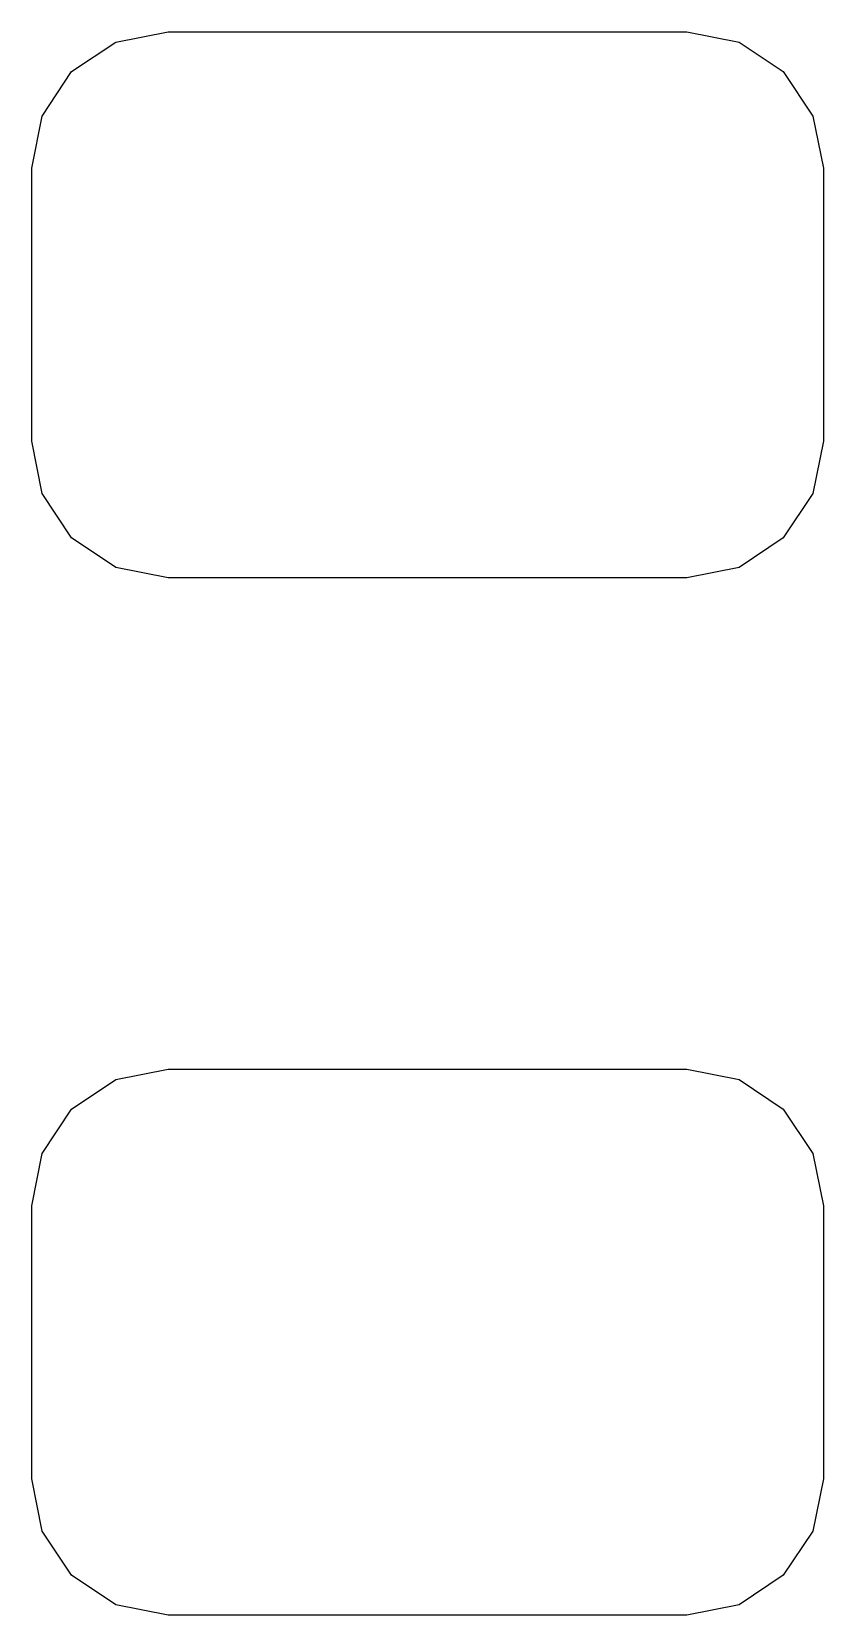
# Model space of a CAD drawing. Header units: inches. Extents: x 1.49 to 6.07, y -3.19 to -2.37.
# Drawn here: x 5.81 to 5.8671, y -2.4823 to -2.3681 of the extents above.
import ezdxf

# ---------------------------------------------------------------- set-up
doc = ezdxf.new("R2010")
doc.units = ezdxf.units.IN
doc.header["$MEASUREMENT"] = 0
doc.layers.add('B.Paste', color=132, linetype='CONTINUOUS', true_color=0x00c2c2)

msp = doc.modelspace()

# ---------------------------------------------------------------- linework, layer by layer
at = {"layer": 'B.Paste', "linetype": 'CONTINUOUS'}
for p, q in [((5.81292, -2.37099), (5.81612, -2.36886)), ((5.81612, -2.36886), (5.81988, -2.36811)), ((5.81988, -2.36811), (5.85728, -2.36811)), ((5.85728, -2.36811), (5.86105, -2.36886)), ((5.86105, -2.36886), (5.86424, -2.37099)), ((5.81079, -2.37419), (5.81292, -2.37099)), ((5.86424, -2.37099), (5.86638, -2.37419)), ((5.81004, -2.37795), (5.81079, -2.37419)), ((5.86638, -2.37419), (5.86713, -2.37795)), ((5.81004, -2.39764), (5.81004, -2.37795)), ((5.86713, -2.37795), (5.86713, -2.39764)), ((5.81079, -2.4014), (5.81004, -2.39764)), ((5.86713, -2.39764), (5.86638, -2.4014)), ((5.81292, -2.4046), (5.81079, -2.4014)), ((5.86638, -2.4014), (5.86424, -2.4046)), ((5.81612, -2.40673), (5.81292, -2.4046)), ((5.86424, -2.4046), (5.86105, -2.40673)), ((5.81988, -2.40748), (5.81612, -2.40673)), ((5.86105, -2.40673), (5.85728, -2.40748)), ((5.85728, -2.40748), (5.81988, -2.40748)), ((5.81612, -2.44366), (5.81988, -2.44291)), ((5.81988, -2.44291), (5.85728, -2.44291)), ((5.85728, -2.44291), (5.86105, -2.44366)), ((5.81292, -2.4458), (5.81612, -2.44366)), ((5.86105, -2.44366), (5.86424, -2.4458)), ((5.81079, -2.44899), (5.81292, -2.4458)), ((5.86424, -2.4458), (5.86638, -2.44899)), ((5.81004, -2.45276), (5.81079, -2.44899)), ((5.86638, -2.44899), (5.86713, -2.45276)), ((5.81004, -2.47244), (5.81004, -2.45276)), ((5.86713, -2.45276), (5.86713, -2.47244)), ((5.81079, -2.47621), (5.81004, -2.47244)), ((5.86713, -2.47244), (5.86638, -2.47621)), ((5.81292, -2.4794), (5.81079, -2.47621)), ((5.86638, -2.47621), (5.86424, -2.4794)), ((5.81612, -2.48153), (5.81292, -2.4794)), ((5.86424, -2.4794), (5.86105, -2.48153)), ((5.81988, -2.48228), (5.81612, -2.48153)), ((5.86105, -2.48153), (5.85728, -2.48228)), ((5.85728, -2.48228), (5.81988, -2.48228))]:
    msp.add_line(p, q, dxfattribs=at)

doc.saveas('drawing.dxf')
